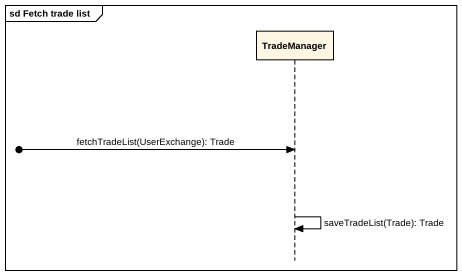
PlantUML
@startuml
mainframe sd Fetch trade list
hide footbox
participant TradeManager

[o-> TradeManager : fetchTradeList(UserExchange): Trade
TradeManager -> TradeManager : saveTradeList(Trade): Trade
@enduml
